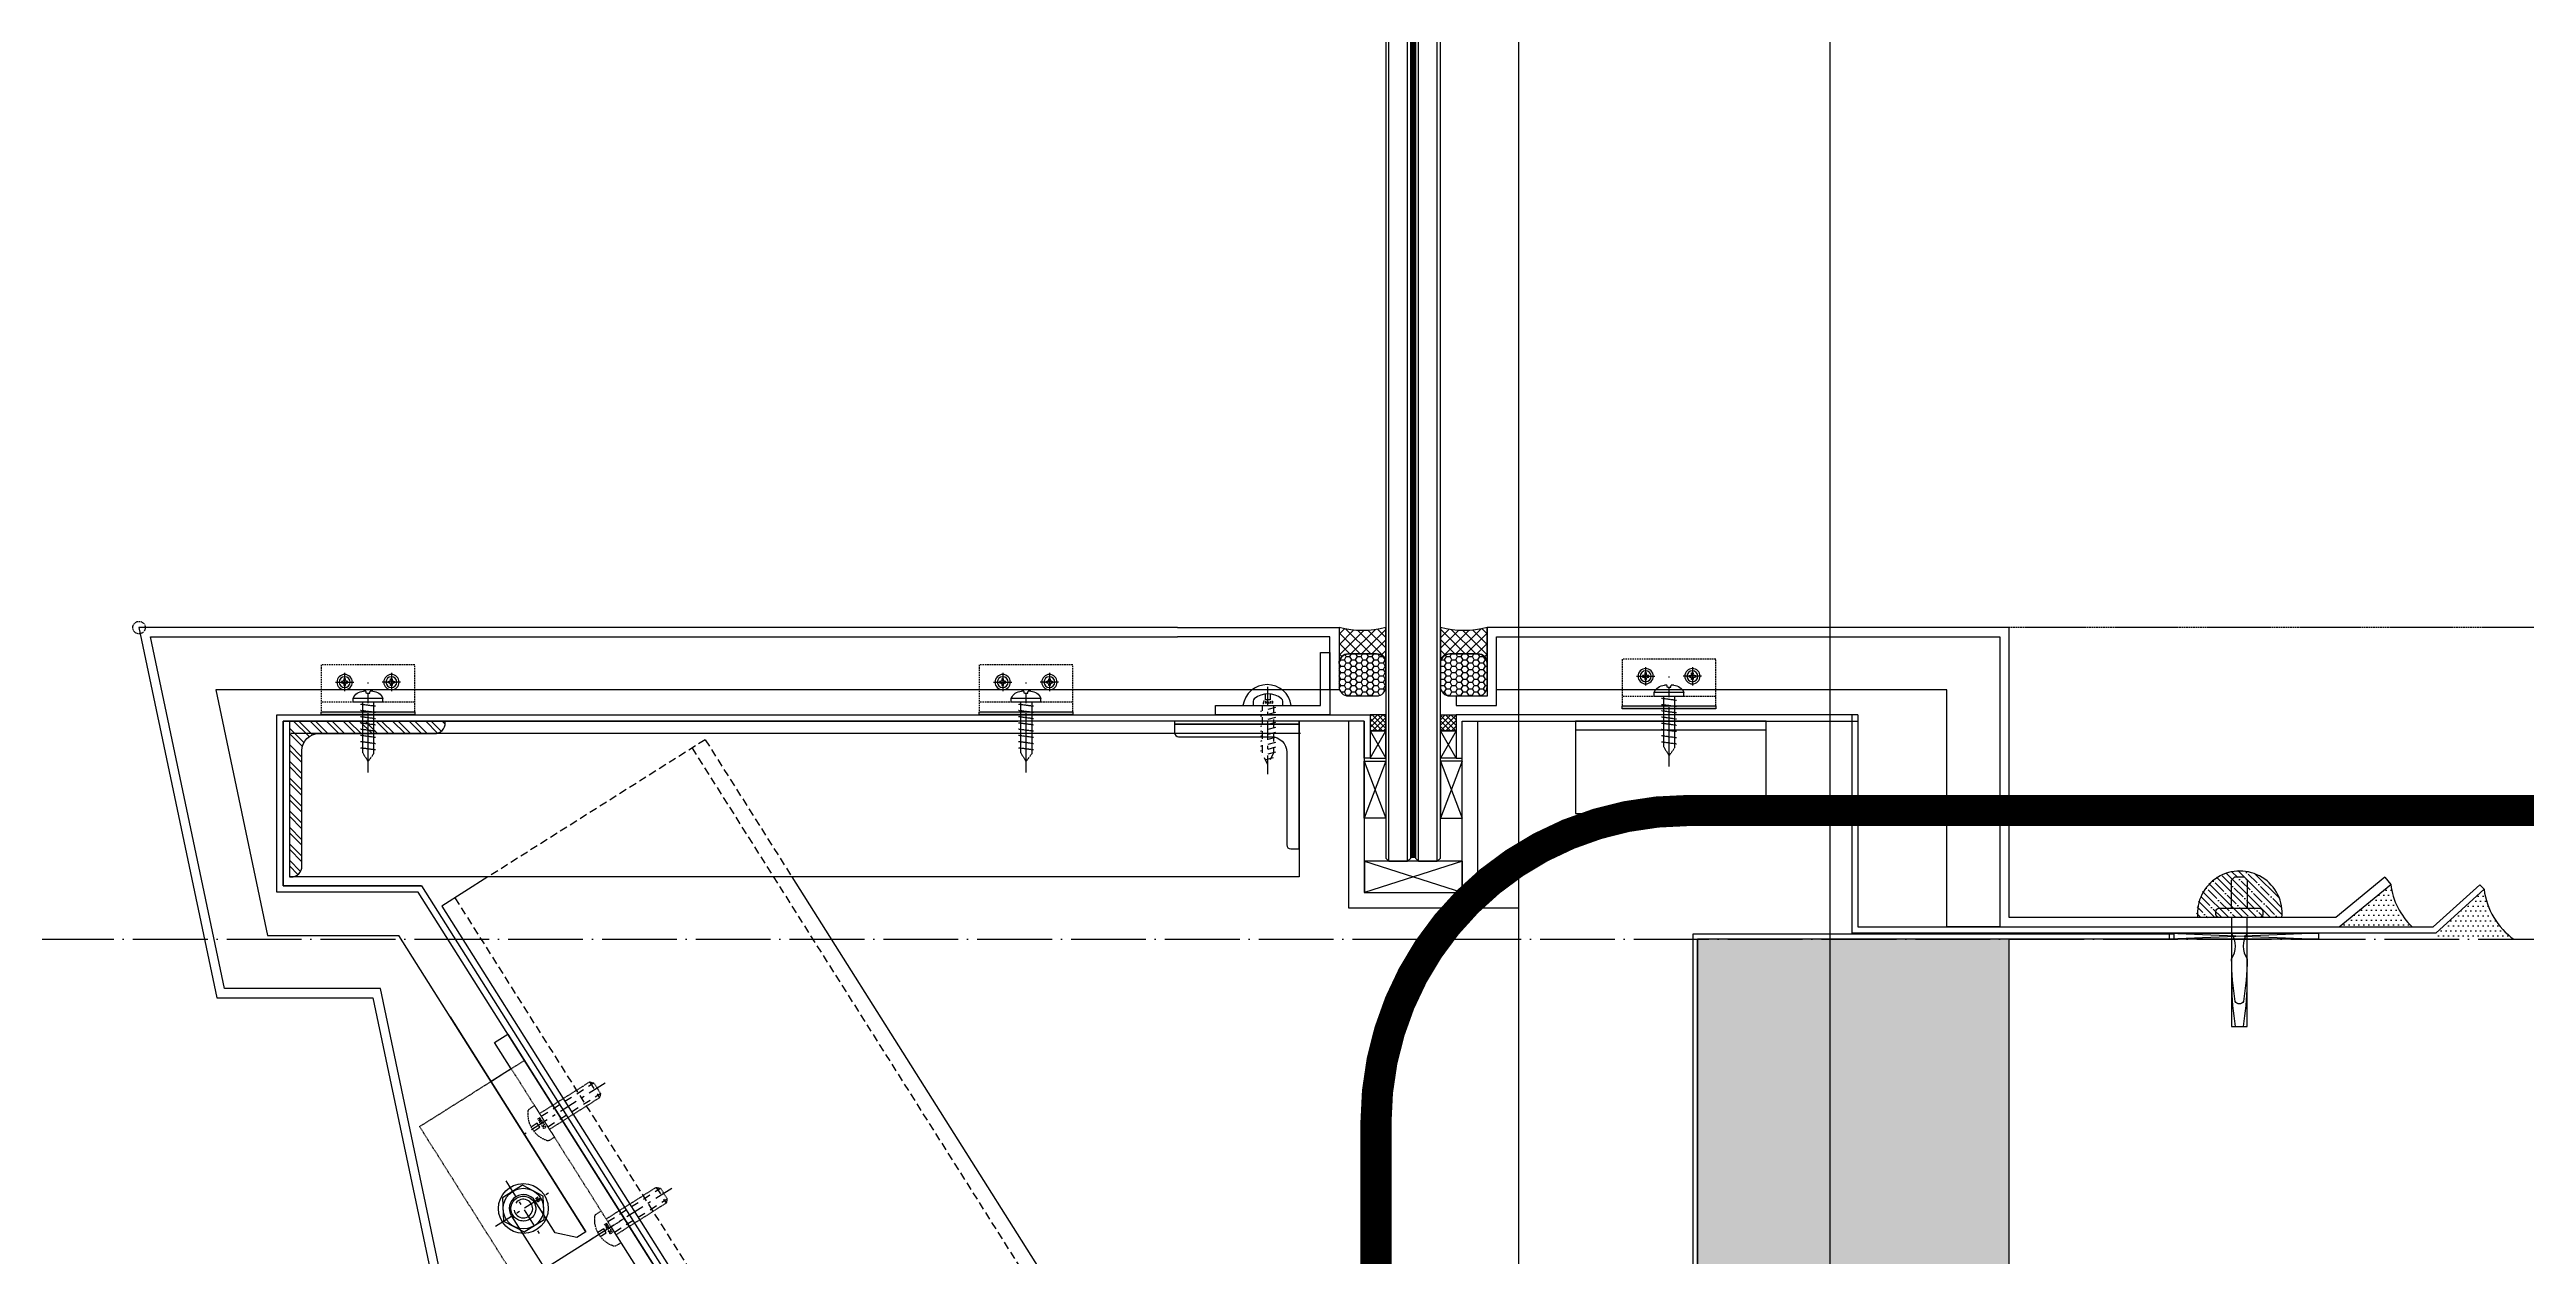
# Model space of a CAD drawing. Header units: millimetres. Extents: x 0 to 119933, y -45162 to 41221.
# Drawn here: x 40008 to 40803, y 13743 to 14130 of the extents above; entities that cross this region are included whole.
import ezdxf
from ezdxf.enums import TextEntityAlignment as Align

# ---------------------------------------------------------------- set-up
doc = ezdxf.new("R2010")
doc.units = ezdxf.units.MM
for name, pattern in [('( Dashed )', [0.75, 0.5, -0.25]), ('ACAD_ISO04W100', [30, 24, -3, 0, -3]), ('CENTER', [2, 1.25, -0.25, 0.25, -0.25]), ('CENTER-PISA', [11, 6, -2, 1, -2]), ('CENTER2', [28.575000000000003, 19.05, -3.175, 3.175, -3.175]), ('FT_HIDDEN', [3, 1.5, -1.5]), ('HIDDEN', [0.375, 0.25, -0.125]), ('HIDDEN-PISA', [4.5, 2.5, -2]), ('HIDDEN2', [0.1875, 0.125, -0.0625])]:
    doc.linetypes.add(name, pattern=pattern)
doc.layers.get('DEFPOINTS').update_dxf_attribs({"color": 166})
for name, color, linetype in [('AXIS', 1, 'ACAD_ISO04W100'), ('BOLT', 32, 'Continuous'), ('CASTFIX', 1, 'Continuous'), ('CW', 4, 'Continuous'), ('F-Alum', 4, 'Continuous'), ('F-hatch', 8, 'Continuous'), ('F-Misc', 8, 'Continuous'), ('F-OTHERS', 8, 'Continuous'), ('F-SSTEEL', 3, 'Continuous'), ('F-stainless steel', 2, 'Continuous'), ('F_ALUM', 4, 'Continuous'), ('F_CNTR', 1, 'ACAD_ISO04W100'), ('F_FIXS', 1, 'Continuous'), ('F_GSKT', 136, 'Continuous'), ('F_SEAL', 8, 'Continuous'), ('F_STEL', 3, 'Continuous'), ('GASK', 8, 'Continuous'), ('gasket', 1, 'Continuous'), ('Hatch', 8, 'Continuous'), ('HIDDEN', 1, 'HIDDEN'), ('INSUL', 8, 'Continuous'), ('STEEL', 3, 'Continuous'), ('TC', 4, 'Continuous')]:
    doc.layers.add(name, color=color, linetype=linetype)
doc.styles.add('ROMANS', font='simplex.shx', dxfattribs={"width": 0.8, "bigfont": 'hztxt.shx'})

# ---------------------------------------------------------------- blocks, each defined once
blk = doc.blocks.new('L50x4')
at = {"layer": 'TC'}
h = blk.add_hatch(dxfattribs=at)
h.set_pattern_fill('ANSI32', color=256, scale=10, style=0)
h.set_pattern_definition([(45, (-639.0480602001661, -508.8259878563122), (-2.651650429449553, 2.651650429449553), []), (45, (-637.2802932501661, -508.8259878563122), (-2.651650429449553, 2.651650429449553), [])])
h.paths.add_polyline_path([(4.000000000000455, 46.49999999999977, 0.4142135623730952), (0.5000000000002274, 50), (-1.13686837721616e-13, 50), (-1.13686837721616e-13, 0), (50, 0), (50, 0.5000000000002274, 0.4142135623730956), (46.50000000000023, 4), (9.000000000000455, 4, -0.4142135623730957), (4.000000000000455, 9)])
at = {"layer": 'STEEL'}
blk.add_lwpolyline([(0, 0), (0, 50), (0.5, 50, -0.414213562373095), (4.000000000000455, 46.5), (4.000000000000455, 9.5, 0.414213562373095), (9.500000000000455, 4), (46.50000000000045, 4, -0.414213562373095), (50, 0.5), (50, 0)], format="xyb", close=True, dxfattribs=at)
blk = doc.blocks.new('*U368')
at = {"color": 230}
for points in [[(546.2895752810505, 1), (1, 1), (0, 0), (0, -6), (1, -7), (546.2895752810505, -7)], [(546.2895752810505, -8.520000000004075), (1, -8.520000000004075), (0, -9.520000000004075), (0, -15.52000000000407), (1, -16.52000000000407), (546.2895752810505, -16.52000000000407)]]:
    blk.add_lwpolyline(points, dxfattribs=at)
at = {"color": 9}
for points in [[(0, 0), (546.2895752810505, 2.91038304567337e-11)], [(2.91038304567337e-11, -6), (546.2895752810796, -5.999999999970896)], [(0, -9.520000000004075), (546.2895752810505, -9.51999999997497)], [(2.91038304567337e-11, -15.52000000000407), (546.2895752810796, -15.51999999997497)]]:
    blk.add_lwpolyline(points, dxfattribs=at)
at = {"color": 4, "const_width": 1.52}
blk.add_lwpolyline([(1, -7.759999999994761), (546.2895752810505, -7.759999999994761)], dxfattribs=at)
blk = doc.blocks.new('*U355')
at = {"layer": 'GASK'}
blk.add_lwpolyline([(0, -10), (0, 0), (-31.51999999996038, 0), (-31.51999999996038, -10)], close=True, dxfattribs=at)
for points in [[(0, -10), (-31.51999999996038, 0)], [(-31.51999999996038, -10), (0, 0)]]:
    blk.add_lwpolyline(points, dxfattribs=at)
blk = doc.blocks.new('*U356')
at = {"layer": 'GASK'}
blk.add_lwpolyline([(0, -18.22668747510761), (0, 0), (-6.999999999999969, 0), (-6.999999999999969, -18.22668747510761)], close=True, dxfattribs=at)
for points in [[(0, -18.22668747510761), (-6.999999999999969, 0)], [(-6.999999999999969, -18.22668747510761), (0, 0)]]:
    blk.add_lwpolyline(points, dxfattribs=at)
blk = doc.blocks.new('A$C758301BB')
at = {"layer": 'F_SEAL'}
h = blk.add_hatch(dxfattribs=at)
h.set_pattern_fill('ANSI37', color=8, scale=10)
h.set_pattern_definition([(45, (-238479.7439632333, 68641.96792789911), (-0.8838834764831844, 0.8838834764831844), []), (135, (-238479.7439632333, 68641.96792789911), (-0.8838834764831844, -0.8838834764831843), [])])
h.paths.add_polyline_path([(-199.9626534834388, 71.99999966967152), (-204.9626534834388, 71.99999966967152), (-204.9626534834388, 66.88651364593534), (-199.9626534834388, 66.88651364593534)])
h = blk.add_hatch(dxfattribs=at)
h.set_pattern_fill('ANSI37', color=8, scale=10)
h.set_pattern_definition([(45, (-238482.7439632333, 68641.96792789911), (-0.8838834764831844, 0.8838834764831844), []), (135, (-238482.7439632333, 68641.96792789911), (-0.8838834764831844, -0.8838834764831843), [])])
h.paths.add_polyline_path([(-182.4426534834784, 71.99999966967152), (-177.4426534834784, 71.99999966967152), (-177.4426534834784, 66.88651364593534), (-182.4426534834784, 66.88651364593534)])
at = {"layer": 'F-stainless steel'}
for p, q in [((-175.4426534834784, 69.99999966967152, 1.258181003827019e-09), (-157.4426534834784, 69.99999966967152)), ((-171.4426534834784, 10.0502867349569), (-157.4426534834784, 10.0502867349569))]:
    blk.add_line(p, q, dxfattribs=at)
for points, elevation in [([(-211.9626534834388, 69.99999966967152), (-211.9626534834388, 10.0502867349569), (-170.4426534834784, 10.0502867349569), (-170.4426534834784, 69.99999966967152)], -2.619344741106033e-10), ([(-206.9626534834388, 69.99999966967152), (-211.9626534834388, 69.99999966967152)], 1.396983861923218e-09), ([(-206.9626534834388, 69.99999966967152), (-206.9626534834388, 15.0502867349569), (-175.4426534834784, 15.0502867349569), (-175.4426534834784, 69.99999966967152)], -2.619344741106033e-10)]:
    blk.add_lwpolyline(points, dxfattribs=dict(at, elevation=elevation))
at = {"layer": 'F-stainless steel', "elevation": 2.037268131971359e-10}
for points in [[(-77.9146381157625, 69.99999966967152), (-139.0561048978707, 69.99999966967152), (-139.0561048978707, 40.33877960004611), (-77.9146381157625, 40.33877960004611)], [(-77.9146381157625, 69.99999966967152), (-139.0561048978707, 69.99999966967152), (-139.0561048978707, 67.1695920242637), (-77.9146381157625, 67.1695920242637)]]:
    blk.add_lwpolyline(points, close=True, dxfattribs=at)
at = {"layer": 'F_ALUM'}
for points, elevation in [([(-266.8473851786111, 71.99999966967152), (-204.9626534834388, 71.99999966967152), (-204.9626534834388, 58.12780143907003), (-206.9626534834388, 58.12780143907003), (-206.9626534834388, 69.99999966967152), (-266.8473851786111, 69.99999966967152)], 2.91038304567337e-10), ([(-48.49394318345003, 71.99999966967152), (-177.4426534834784, 71.99999966967152), (-177.4426534834784, 58.12780143907003), (-175.4426534834784, 58.12780143907003), (-175.4426534834784, 69.99999966967152), (-48.49394318345003, 69.99999966967152)], 2.037268131971359e-10)]:
    blk.add_lwpolyline(points, dxfattribs=dict(at, elevation=elevation))
at = {"layer": 'F_GSKT'}
for p, q in [((-204.9626534834388, 66.88651364593534), (-199.9626534834388, 58.12780143907003)), ((-204.9626534834388, 58.12780143907003), (-199.9626534834388, 66.88651364593534)), ((-177.4426534834784, 66.88651364593534), (-182.4426534834784, 58.12780143907003)), ((-177.4426534834784, 58.12780143907003), (-182.4426534834784, 66.88651364593534))]:
    blk.add_line(p, q, dxfattribs=at)
for points, elevation in [([(-204.9626534834388, 58.12780143907003), (-199.9626534834388, 58.12780143907003), (-199.9626534834388, 66.88651364593534), (-204.9626534834388, 66.88651364593534)], 2.91038304567337e-10), ([(-177.4426534834784, 58.12780143907003), (-182.4426534834784, 58.12780143907003), (-182.4426534834784, 66.88651364593534), (-177.4426534834784, 66.88651364593534)], 2.037268131971359e-10)]:
    blk.add_lwpolyline(points, close=True, dxfattribs=dict(at, elevation=elevation))
at = {"layer": 'F_SEAL', "color": 8, "elevation": -0.2748961120160169}
for points in [[(-199.9626534834388, 71.99999966967152), (-204.9626534834388, 71.99999966967152), (-204.9626534834388, 66.88651364593534), (-199.9626534834388, 66.88651364593534)], [(-182.4426534834784, 71.99999966967152), (-177.4426534834784, 71.99999966967152), (-177.4426534834784, 66.88651364593534), (-182.4426534834784, 66.88651364593534)]]:
    blk.add_lwpolyline(points, close=True, dxfattribs=at)
at = {"layer": 'F-Misc', "xscale": -1, "rotation": 180}
blk.add_blockref('*U356', (-199.9626534834388, 38.90111396396242), dxfattribs=at)
at = {"layer": 'F-Misc', "rotation": 180}
for name, p in [('*U356', (-182.4426534834784, 38.90111396396242)), ('*U355', (-206.8453591999714, 15.0502867349569))]:
    blk.add_blockref(name, p, dxfattribs=at)
blk = doc.blocks.new('ding1')
at = {"layer": 'CASTFIX', "color": 8, "linetype": 'HIDDEN2'}
for p, q in [((1212.880535677697, -4181.857616678883), (1214.680535677697, -4178.922834070187)), ((1214.680535677697, -4178.922834070187), (1216.480535677697, -4181.33858421964)), ((1217.080535677697, -4182.623013990795), (1212.280535677697, -4183.266124916723)), ((1217.080535677697, -4184.623013990795), (1212.280535677697, -4185.266124916723)), ((1217.080535677697, -4186.623013990795), (1212.280535677697, -4187.266124916723)), ((1212.880535677697, -4197.922834070187), (1212.880535677697, -4181.857616678883)), ((1216.480535677697, -4197.922834070187), (1216.480535677697, -4181.33858421964)), ((1217.080535677697, -4188.623013990795), (1212.280535677697, -4189.266124916723)), ((1217.080535677697, -4190.623013990795), (1212.280535677697, -4191.266124916723)), ((1217.080535677697, -4192.623013990795), (1212.280535677697, -4193.266124916723)), ((1217.080535677697, -4194.623013990795), (1212.280535677697, -4195.266124916723)), ((1217.080535677697, -4196.623013990795), (1212.280535677697, -4197.266124916723))]:
    blk.add_line(p, q, dxfattribs=at)
at = {"layer": 'CASTFIX', "color": 9, "linetype": 'CENTER2'}
blk.add_line((1214.680535677697, -4175.415606518631), (1214.680535677697, -4204.300201433828), dxfattribs=at)
at = {"layer": 'CASTFIX'}
for p, q in [((1209.930535677697, -4197.922834070187), (1209.930535677697, -4199.172834070187)), ((1219.430535677697, -4197.922834070187), (1209.930535677697, -4197.922834070187)), ((1219.430535677697, -4199.172834070187), (1209.930535677697, -4199.172834070187)), ((1213.980558336815, -4201.472834070186), (1213.180535677697, -4201.472834070186)), ((1214.18056401238, -4200.722834070186), (1213.980558336815, -4201.472834070186)), ((1215.180564012408, -4200.722834070186), (1214.18056401238, -4200.722834070186)), ((1215.180564012408, -4200.722834070186), (1215.380558336844, -4201.472834070186)), ((1216.180535677697, -4201.472834070186), (1215.380558336844, -4201.472834070186)), ((1219.430535677697, -4197.922834070187), (1219.430535677697, -4199.172834070187))]:
    blk.add_line(p, q, dxfattribs=at)
for centre, radius, start, end in [((1213.340443233555, -4197.800682089081), 3.675631999908295, 201.9199292038799, 267.5065728459988), ((1216.020628121838, -4197.800682089082), 3.675631999908523, 272.4934271540012, 338.080070796125)]:
    blk.add_arc(centre, radius, start, end, dxfattribs=at)
blk = doc.blocks.new('A$C20BB5686')
at = {"layer": 'F-hatch'}
blk.add_hatch(color=256, dxfattribs=at).paths.add_polyline_path([(0.9999999999417923, -15.0000000000291), (0.9999999999708962, 14.9999999999709), (-2.91038304567337e-11, 14.99999999996999), (-2.91038304567337e-11, -14.9999999999709)])
at = {"linetype": '( Dashed )'}
blk.add_line((4.039461135951569, 14.99999999997181), (4.039461135922465, -15.00000000002819), dxfattribs=at)
blk.add_lwpolyline([(0.9999999999417923, -15.0000000000291), (0.9999999999708962, 14.9999999999709), (15.9999999999709, 14.99999999989541), (15.99999999994179, -15.00000000004638), (0.9999999999417923, -15.0000000000291)], dxfattribs=at)
at = {"layer": 'F-hatch'}
blk.add_lwpolyline([(0.9999999999417923, -15.0000000000291), (0.9999999999708962, 14.9999999999709), (-2.91038304567337e-11, 14.99999999996999), (-2.91038304567337e-11, -14.9999999999709)], close=True, dxfattribs=at)
at = {"layer": 'F-Misc', "ltscale": 0.1}
for p, q in [((10.74999999994179, 8.550000000000182), (10.24999999994179, 8.550000000000182)), ((10.24999999994179, 8.550000000000182), (10.24999999994179, 8.249999999895408)), ((10.49999999994179, 10.44999999990705), (10.4999999999709, 4.549999999941974)), ((10.7499999999709, 8.249999999896318), (10.74999999994179, 8.550000000000182)), ((13.44999999995343, 7.499999999895408), (7.549999999988358, 7.499999999954525)), ((9.749999999970896, 7.749999999894499), (9.450000000011642, 7.749999999895408)), ((9.450000000011642, 7.749999999895408), (9.449999999982538, 7.249999999953616)), ((9.449999999982538, 7.249999999953616), (9.749999999941792, 7.249999999896318)), ((10.24999999994179, 6.7499999998372), (10.24999999994179, 6.44999999990705)), ((10.24999999994179, 6.44999999990705), (10.7499999999709, 6.449999999907959)), ((10.7499999999709, 6.449999999907959), (10.74999999994179, 6.7499999998372)), ((11.54999999995925, 7.74999999983811), (11.24999999994179, 7.749999999895408)), ((11.24999999994179, 7.249999999953616), (11.55000000001746, 7.249999999895408)), ((11.55000000001746, 7.249999999895408), (11.54999999995925, 7.74999999983811)), ((13.44999999995343, -7.500000000046384), (7.549999999930151, -7.499999999988177)), ((9.449999999953434, -7.249999999987267), (9.749999999941792, -7.250000000104592)), ((9.449999999953434, -7.750000000046384), (9.449999999953434, -7.249999999987267)), ((9.749999999941792, -7.750000000046384), (9.449999999953434, -7.750000000046384)), ((10.24999999991269, -6.450000000058026), (10.74999999994179, -6.450000000058026)), ((10.24999999994179, -6.749999999988177), (10.24999999991269, -6.450000000058026)), ((10.49999999994179, -10.45000000005803), (10.49999999994179, -4.55000000009295)), ((10.74999999994179, -6.450000000058026), (10.74999999994179, -6.750000000045475)), ((11.24999999994179, -7.249999999988177), (11.54999999998836, -7.250000000046384)), ((11.54999999998836, -7.750000000103682), (11.24999999994179, -7.750000000104592)), ((11.54999999998836, -7.250000000046384), (11.54999999998836, -7.750000000103682)), ((10.24999999994179, -8.550000000034743), (10.24999999994179, -8.250000000046384)), ((10.74999999994179, -8.550000000033833), (10.24999999994179, -8.550000000034743)), ((10.74999999994179, -8.249999999988177), (10.74999999994179, -8.550000000033833))]:
    blk.add_line(p, q, dxfattribs=at)
for centre, radius in [((10.4999999999709, 7.499999999953616), 2.45), ((10.4999999999709, 7.499999999953616), 1.75), ((10.49999999994179, -7.499999999988177), 2.45), ((10.49999999994179, -7.499999999988177), 1.75)]:
    blk.add_circle(centre, radius, dxfattribs=at)
for centre, start, end in [((9.749999999941792, 8.249999999895408), 270, 0), ((11.24999999994179, 8.249999999953616), 180, 270), ((9.749999999941792, 6.749999999895408), 0, 90), ((11.24999999994179, 6.749999999895408), 90, 180), ((9.749999999941792, -6.750000000046384), 270, 0), ((9.749999999941792, -8.250000000046384), 0, 90), ((11.24999999994179, -6.750000000046384), 180, 270), ((11.2499999999709, -8.249999999987267), 90, 180)]:
    blk.add_arc(centre, 0.4999999999999999, start, end, dxfattribs=at)
at = {"layer": 'F-Misc', "ltscale": 0.1, "extrusion": (0, 0, -1), "xscale": -0.9999999999999999, "zscale": -0.9999999999999999, "rotation": 270}
blk.add_blockref('ding1', (4193.88337293014, -1214.680535673776), dxfattribs=at)
blk = doc.blocks.new('M6x20_Pan')
at = {"color": 8, "linetype": 'HIDDEN-PISA'}
for p, q in [((1.13686837721616e-13, 1.999999999999886), (20.00000000000011, 2.000000000000114)), ((19.00000000000023, -3.000000000000114), (19.0000000000004, 2.999999999999659)), ((1.13686837721616e-13, -2.000000000000114), (20.00000000000011, -2.000000000000341))]:
    blk.add_line(p, q, dxfattribs=at)
at = {"color": 0, "linetype": 'ByBlock'}
blk.add_lwpolyline([(5.684341886080801e-14, 5.999999999999886), (-1.838248336817855, 5.999999999999659, 0.2271033335269274), (-2.617369142194775, 5.626873807574043, 0.3523503326370215), (-2.617369142194832, -5.626873807574043, 0.227103333526957), (-1.838248336817799, -5.999999999999886), (-5.684341886080801e-14, -5.999999999999886)], format="xyb", close=True, dxfattribs=at)
at = {"color": 8, "linetype": 'HIDDEN-PISA'}
blk.add_lwpolyline([(-4.568611867420884, 0.7499999999998863), (-2.300000000000068, 0.7499999999998863), (-2.300000000000125, -0.7500000000001137), (-4.568611867420941, -0.7500000000001137)], dxfattribs=at)
at = {"color": 8, "linetype": 'ByBlock'}
blk.add_lwpolyline([(1.13686837721616e-13, -3.000000000000114), (19.0000000000004, -3.000000000000341), (20.00000000000057, -1.999999999999432), (19.99999999999966, 2.000000000000114), (19.0000000000004, 3.000000000000114), (1.13686837721616e-13, 2.999999999999886)], dxfattribs=at)
at = {"layer": 'AXIS', "color": 8, "linetype": 'CENTER-PISA'}
blk.add_line((23.00000000000011, -1.13686837721616e-13), (-7.600000000000023, -1.13686837721616e-13), dxfattribs=at)
at = {"layer": 'DEFPOINTS', "color": 8, "style": 'ROMANS', "width": 0.8}
blk.add_text('M6x20', height=1, rotation=90, dxfattribs=at).set_placement((-1, 1.13686837721616e-13), align=Align.MIDDLE)
blk = doc.blocks.new('A$C061C2369')
at = {"layer": 'F_ALUM', "color": 8, "linetype": 'HIDDEN'}
blk.add_line((-40, -5), (20, -4.999999999883585), dxfattribs=at)
at = {"layer": 'F_ALUM'}
for points in [[(-40, -5), (-50, -5), (-50, 2.91038304567337e-11), (50, 2.91038304567337e-11), (50, -5), (20, -4.999999999970896)], [(-40, -5), (-40.00000000005821, -12.6747989950527)], [(20, -4.999999999883585), (20.0000000000291, -30.16990698871086)]]:
    blk.add_lwpolyline(points, dxfattribs=at)
at = {"layer": 'F_ALUM', "color": 8, "linetype": 'HIDDEN'}
blk.add_lwpolyline([(-40, 2.91038304567337e-11), (20, 8.731149137020111e-11), (20, -39.76167271510349), (-40, -39.7616727151908)], close=True, dxfattribs=at)
at = {"layer": 'F_FIXS', "color": 8, "linetype": 'HIDDEN', "xscale": -0.9999999999999998, "rotation": 270}
for p in [(-20, -4.999999999970896), (20, -5)]:
    blk.add_blockref('M6x20_Pan', p, dxfattribs=at)
blk = doc.blocks.new('M8_Nut_Plan')
at = {"color": 0, "linetype": 'ByBlock', "flags": 128}
blk.add_lwpolyline([(6.5, 3.752776749732675), (0, 7.505553499465123), (-6.5, 3.752776749732675), (-6.5, -3.752776749732448), (0, -7.505553499465123), (6.5, -3.752776749732448)], close=True, dxfattribs=at)
at = {"color": 0, "linetype": 'ByBlock'}
for radius in [6.5, 4]:
    blk.add_circle((0, 0), radius, dxfattribs=at)
at = {"color": 8, "linetype": 'ByBlock'}
blk.add_arc((0, 0), 3, 247.4999999999943, 202.4999999999985, dxfattribs=at)
at = {"layer": 'AXIS', "color": 8, "linetype": 'CENTER-PISA'}
for p, q in [((0, -10.50555349946512), (0, 10.50555349946512)), ((-10.50555349946512, 0), (10.50555349946512, 0))]:
    blk.add_line(p, q, dxfattribs=at)
at = {"layer": 'DEFPOINTS', "color": 8, "linetype": 'ByBlock', "style": 'ROMANS', "width": 0.8}
blk.add_text('M8', height=1, dxfattribs=at).set_placement((0, 5.5), align=Align.MIDDLE)
blk = doc.blocks.new('A$C56B8360A')
at = {"layer": 'BOLT', "linetype": 'FT_HIDDEN'}
blk.add_circle((0, 0), 4, dxfattribs=at)
at = {"layer": 'F_ALUM'}
blk.add_lwpolyline([(12.99510799345444, 64.55331717449008), (12.99510799345444, -17), (9.5, -17), (4.5, -12), (4.5, 0, 0.9999999999999999), (-4.5, 0), (-4.5, -35.7599722291925), (12.99510799345444, -35.7599722291925), (12.99510799345444, -92.70105852064444)], format="xyb", dxfattribs=at)
at = {"layer": 'F_FIXS'}
blk.add_circle((0, 0), 7.999999999999998, dxfattribs=at)
at = {"layer": 'F_FIXS', "rotation": 270}
blk.add_blockref('M8_Nut_Plan', (0, 0), dxfattribs=at)
blk = doc.blocks.new('A$C2F950DD3')
at = {"layer": 'BOLT', "linetype": 'FT_HIDDEN'}
blk.add_circle((-25.75997222913429, 47.0048920064728), 4.000000000000002, dxfattribs=at)
at = {"layer": 'F_ALUM'}
blk.add_lwpolyline([(-95.31328940362437, 59.99999999992724), (-13.75997222913429, 59.99999999992724), (-13.75997222913429, 56.5048920064728), (-18.75997222913429, 51.5048920064728), (-30.75997222913429, 51.5048920064728, 0.9999999999999999), (-30.75997222913429, 42.5048920064728), (5.000000000058208, 42.5048920064728), (5.000000000058208, 59.99999999992724), (61.94108629151015, 59.99999999992724)], format="xyb", dxfattribs=at)
at = {"layer": 'F_FIXS'}
blk.add_circle((-25.75997222913429, 47.0048920064728), 8.000000000000002, dxfattribs=at)
blk.add_blockref('M8_Nut_Plan', (-25.75997222913429, 47.0048920064728), dxfattribs=at)
blk = doc.blocks.new('A$C4F2A369E')
at = {"rotation": 32.27564434195386}
blk.add_blockref('A$C56B8360A', (123.3165051015676, -186.3925017555011), dxfattribs=at)
at = {"layer": 'HIDDEN', "rotation": 302.2756443419539}
for name, p in [('A$C061C2369', (145.0201265957439, -172.6849513236084)), ('A$C2F950DD3', (472.8640281736734, -827.8680436109426)), ('A$C061C2369', (520.5541195964324, -767.2804396121064))]:
    blk.add_blockref(name, p, dxfattribs=at)
blk = doc.blocks.new('EA040x040x04')
at = {"color": 0}
blk.add_lwpolyline([(0, 40), (0, 0), (40, 0), (40, 2.666666666666668, 0.414213562373095), (38.66666666666666, 4), (9, 4, -0.414213562373095), (4, 8.999999999999986), (4, 38.66666666666666, 0.414213562373095), (2.666666666666668, 40)], format="xyb", close=True, dxfattribs=at)
blk = doc.blocks.new('#10x19_Pan')
at = {"color": 8, "linetype": 'HIDDEN-PISA'}
for p, q in [((0.6138438763297813, 2.400000000000318), (1.899999999999181, -2.399999999999693)), ((2.213843876329804, 2.400000000000318), (3.499999999999204, -2.399999999999693)), ((3.813843876329827, 2.400000000000318), (5.099999999999227, -2.399999999999693)), ((5.41384387632985, 2.400000000000318), (6.69999999999925, -2.399999999999693)), ((7.013843876329872, 2.400000000000318), (8.299999999999272, -2.399999999999693)), ((8.613843876329895, 2.400000000000318), (9.899999999999295, -2.399999999999693)), ((10.21384387632992, 2.400000000000318), (11.49999999999932, -2.399999999999693)), ((11.81384387632994, 2.400000000000318), (13.09999999999934, -2.399999999999693)), ((13.41384387632996, 2.400000000000318), (14.69999999999936, -2.399999999999693)), ((15.01384387632999, 2.400000000000318), (16.19201573850921, -1.996997249700655)), ((16.79835977367821, 1.711377296292767), (17.61269961616347, -1.327780370489904))]:
    blk.add_line(p, q, dxfattribs=at)
at = {"color": 0, "linetype": 'ByBlock'}
blk.add_lwpolyline([(0, 4.749999999999886), (-1.390168594290003, 4.749999999999886, 0.2285372899447186), (-2.172696025254254, 4.372616109497017, 0.3492883748538538), (-2.172696025254254, -4.372616109497244, 0.2285372899447485), (-1.390168594289833, -4.750000000000114), (0, -4.749999999999886)], format="xyb", close=True, dxfattribs=at)
at = {"color": 8, "linetype": 'HIDDEN-PISA'}
for points in [[(-3.659838021111909, 0.7499999999998863), (-1.849999999999966, 0.7499999999998863), (-1.850000000000023, -0.7500000000001137), (-3.659838021111909, -0.7500000000001137)], [(-6.252776074688882e-13, 1.790000000000305), (15.19999999999936, 1.790000000000305), (18.99999999999937, 2.842170943040401e-13), (15.19999999999925, -1.789999999999736), (-6.252776074688882e-13, -1.789999999999736)]]:
    blk.add_lwpolyline(points, dxfattribs=at)
at = {"layer": 'AXIS', "color": 8, "linetype": 'CENTER-PISA'}
blk.add_line((21.989094196, 2.842170943040401e-13), (-6.700000000000216, 3.410605131648481e-13), dxfattribs=at)
at = {"layer": 'DEFPOINTS', "color": 8, "linetype": 'ByBlock', "style": 'ROMANS', "width": 0.8}
blk.add_text('#10x19', height=0.75, rotation=90, dxfattribs=at).set_placement((-1, 2.273736754432321e-13), align=Align.MIDDLE)
blk = doc.blocks.new('A$C129B4D01')
at = {"layer": 'F_SEAL'}
h = blk.add_hatch(dxfattribs=at)
h.set_pattern_fill('ANSI37', color=8, scale=0.75, angle=360)
h.set_pattern_definition([(44.99999999999999, (-5.999907941848505, 0.5544185954786371), (-1.683798022700466, 1.683798022700467), []), (135, (-5.999907941848505, 0.5544185954786371), (-1.683798022700467, -1.683798022700465), [])])
edge = h.paths.add_edge_path()
edge.add_arc((-7.499907643214101, 29.27008198363183), 30.21566338813934, 255.6282275465901, 284.3717668124323, ccw=False)
edge.add_line((-14.99981816817308, 7.383932825177908e-07), (-14.99981816817308, -11.44558140452136))
edge.add_arc((-11.99981816817308, -11.44558140452136), 3, 90, 180, ccw=False)
edge.add_line((-11.99981816817308, -8.445581404521363), (-3, -8.445581404521363))
edge.add_arc((-3, -11.44558140452136), 3, 0, 90, ccw=False)
edge.add_line((0, -11.44558140452136), (0, 0))
h = blk.add_hatch(dxfattribs=at)
h.set_pattern_fill('HONEY', color=256, scale=0.375, angle=360)
h.set_pattern_definition([(360, (-5.999907941848505, 0.5544185954786371), (1.7859375, 1.031111491875), [1.190625, -2.38125]), (119.9999999999999, (-5.999907941848505, 0.5544185954786371), (-1.785937496097822, 1.031111498633772), [1.190624999999998, -2.381249999999997]), (59.99999999999997, (-5.999907941848505, 0.5544185954786371), (3.902178918827264e-09, 2.062222990508771), [-2.38125, 1.190625])])
edge = h.paths.add_edge_path()
edge.add_line((-3, -8.445581404521363), (-11.99981816817308, -8.445581404521363))
edge.add_arc((-11.99981816817308, -11.44558140452136), 3, 90, 180)
edge.add_line((-14.99981816817308, -11.44558140452136), (-14.99981816817308, -18.94558140452136))
edge.add_arc((-11.99981816817308, -18.94558140452136), 3, 180, 270)
edge.add_line((-11.99981816817308, -21.94558140452136), (-3, -21.94558140452136))
edge.add_arc((-3, -18.94558140452136), 3, 270, 360)
edge.add_line((0, -18.94558140452136), (0, -11.44558140452136))
edge.add_arc((-3, -11.44558140452136), 3, 0, 90)
at = {"layer": 'F_SEAL', "color": 8}
blk.add_lwpolyline([(0, 0, -0.126079098173214), (-14.99981816817308, 7.383932825177908e-07), (-14.99981816817308, -11.44558140452136, -0.4142135623730952), (-11.99981816817308, -8.445581404521363), (-3, -8.445581404521363, -0.414213562373095), (0, -11.44558140452136)], format="xyb", close=True, dxfattribs=at)
at = {"layer": 'F_SEAL'}
blk.add_lwpolyline([(-3, -8.445581404521363), (-11.99981816817308, -8.445581404521363, 0.414213562373095), (-14.99981816817308, -11.44558140452136), (-14.99981816817308, -18.94558140452136, 0.414213562373095), (-11.99981816817308, -21.94558140452136), (-3, -21.94558140452136, 0.414213562373095), (0, -18.94558140452136), (0, -11.44558140452136, 0.414213562373095)], format="xyb", close=True, dxfattribs=at)
blk = doc.blocks.new('A$C00996DC7')
at = {"layer": 'CW'}
for points in [[(333.1526148213889, 2.728047547861934e-07), (0, 0), (25.00000013015233, -118.7499999590364), (75.00000000162981, -118.7499998771527), (100.000000132015, -237.4999998362327), (150.0000000034925, -237.4999997543491), (175.0000001338776, -356.2499997134), (225.0000000053551, -356.2499996315019), (250.0000001355074, -474.9999995905964), (300.0000000072177, -474.9999995087128), (325.0000001373701, -593.7499994677346), (375.0000000090804, -593.7499993858364), (400.0000001392327, -712.4999993449455), (450.0000000107102, -712.4999992630765), (475.0000001408625, -831.2499992220983), (525.00000001234, -831.2499991402001), (550.0000001427252, -949.9999990992364), (600.0000000139698, -949.9999990173528), (600.0000000386499, -964.9999990173819)], [(603.0000000337022, -961.9999990173819), (603.0000000090222, -946.9999990124343), (552.4341824294534, -946.9999990952492), (527.4341822990682, -828.2499991362129), (477.4341824275907, -828.249999218111), (452.4341822974384, -709.4999992590892), (402.4341824259609, -709.4999993409583), (377.4341822958086, -590.7499993818492), (327.4341824240983, -590.7499994637474), (302.4341822939459, -471.9999995047256), (252.4341824222356, -471.9999995866092), (227.4341822920833, -353.2499996275146), (177.4341824206058, -353.2499997094128), (152.4341822902206, -234.4999997503619), (102.4341824187431, -234.4999998322455), (77.43418228835799, -115.7499998731655), (27.4341824168805, -115.7499999550491), (3.697340188693488, -2.999999996973202), (333.1526148213889, -2.999999727195245)], [(382.0373465165321, -19.99999968716293), (24.64893459124141, -19.99999997981649), (41.2278820417414, -98.74999993245001), (83.33327919643489, -98.74999986350304)]]:
    blk.add_lwpolyline(points, dxfattribs=at)
at = {"layer": 'F_ALUM'}
blk.add_line((143.3816055608913, -193.8265165065968), (83.33327919643489, -98.74999986350304), dxfattribs=at)
at = {"layer": 'F_ALUM', "elevation": -4.656612873077393e-10}
blk.add_lwpolyline([(333.1526148213597, 2.728047547861934e-07), (385.0373465165612, 3.275781637057662e-07), (385.0373465165321, -19.99999968470365), (382.0373465165321, -19.99999968470365), (382.0373465165612, -2.999999675594154), (333.1526148245321, -2.999999727195245)], dxfattribs=at)
blk.add_lwpolyline([(345.4027340794855, -24.99999987897172), (379.0373465165612, -24.99999987897172), (379.0373465165612, -7.999999675594154), (382.0373465165612, -7.999999675594154), (382.0373465165612, -27.99999987897172), (345.4027340794855, -27.99999987897172)], close=True, dxfattribs=at)
at = {"layer": 'F_GSKT'}
blk.add_lwpolyline([(332.2273629481788, -30.99999987897172), (372.2273629481497, -30.99999987897172), (372.2273629481497, -29.99999987897172), (332.2273629481788, -29.99999987897172)], close=True, dxfattribs=at)
at = {"layer": 'F_SEAL'}
blk.add_arc((361.9631280281465, -26.12828190420987), 7.832496624984563, 8.282351144732793, 171.7176488552672, dxfattribs=at)
at = {"layer": 'F-Misc', "ltscale": 0.1, "xscale": -1, "rotation": 270.0000000469379}
for p in [(73.48358084927895, -27.9999998666899), (284.6140563817171, -27.9999998666899)]:
    blk.add_blockref('A$C20BB5686', p, dxfattribs=at)
at = {"layer": 'F_FIXS', "rotation": 270}
blk.add_blockref('#10x19_Pan', (362.2200402980379, -24.99999987897172), dxfattribs=at)
at = {"layer": 'F_STEL', "rotation": 180}
blk.add_blockref('EA040x040x04', (372.2273629481788, -30.99999987897172), dxfattribs=at)
at = {"layer": 'HIDDEN'}
for name, p in [('A$C129B4D01', (400.0371646847343, -4.108151188120246e-07)), ('A$C4F2A369E', (0, 0))]:
    blk.add_blockref(name, p, dxfattribs=at)
blk = doc.blocks.new('fhd')
at = {"layer": 'F-OTHERS'}
for points in [[(2.5, 0), (2.5, 35), (-2.5, 35), (-2.5, 0)], [(2.5, -3), (2.5, -12), (1.500000000007276, -12.99999999999818), (-1.5, -13), (-2.5, -12.00000000000546), (-2.5, -3)]]:
    blk.add_lwpolyline(points, dxfattribs=at)
for points in [[(-1.326590669457801, 34.99999999999818, 0.03620607065696333), (-2.5, 21.35936323214446)], [(2.5, 21.35936323214992, 0.03620607065681886), (1.326590669465077, 34.99999999994907)], [(-2.5, 5.03612938063452, 0.2978430667402048), (-2.5, 13.3186180858338, -0.03620607065696344), (-1.326590669450525, 26.95925485368207, -0.5850393150351488), (1.326590669465077, 26.95925485363841, -0.03620607065681883), (2.500000000029104, 13.3186180861976, 0.29784306673903), (2.50000000003638, 5.036129380647253)]]:
    blk.add_lwpolyline(points, format="xyb", dxfattribs=at)
blk.add_lwpolyline([(6.5, 0, -0.414213562373095), (7.5, -1), (7.5, -2, -0.414213562373095), (6.5, -3), (-6.5, -3, -0.414213562373095), (-7.5, -2), (-7.5, -1, -0.414213562373095), (-6.5, 0), (-2.5, 0), (2.5, 0)], format="xyb", close=True, dxfattribs=at)
blk = doc.blocks.new('*U76')
at = {"layer": 'GASK'}
blk.add_lwpolyline([(0, -1.989946113390033), (0, 0), (-47.81251481650538, 0), (-47.81251481650538, -1.989946113390033)], close=True, dxfattribs=at)
for points in [[(0, -1.989946113390033), (-47.81251481650538, 0)], [(-47.81251481650538, -1.989946113390033), (0, 0)]]:
    blk.add_lwpolyline(points, dxfattribs=at)
blk = doc.blocks.new('A$C24A510C9')
at = {"layer": 'F-Misc', "ltscale": 5}
h = blk.add_hatch(dxfattribs=at)
h.set_pattern_fill('ANSI35', color=8, angle=270, style=0)
h.set_pattern_definition([(315, (-37003.90287280144, 13564.35305090173), (2.245064030267289, 2.245064030267287), []), (315, (-37003.90287280144, 13562.10798590173), (2.245064030267289, 2.245064030267287), [3.96875, -0.79375, 0, -0.79375])])
h.paths.add_polyline_path([(87.5695124498452, 7.000000000014552, 1.098584585766096), (60.20587961486308, 7.000000000014552)])
at = {"layer": 'gasket'}
h = blk.add_hatch(dxfattribs=at)
h.set_pattern_fill('DOTS', color=8)
h.set_pattern_definition([(0, (-24955.25914327533, 25464.61844462759), (0.79375, 1.5875), [0, -1.5875])])
edge = h.paths.add_edge_path()
edge.add_arc((144.7995500056713, 20.32418442171183), 22.48692008462237, 186.9944715840685, 226.5472108787602)
edge.add_line((129.334021308081, 4.000000001149601), (105.8890130932559, 4.000000000014552))
edge.add_line((105.8890130932559, 4.000000000014552), (122.4799796922889, 17.58587181741314))
at = {"layer": 'CW'}
blk.add_line((120.579307404696, 19.90695881607826), (122.4799796923471, 17.5858718174859), dxfattribs=at)
blk.add_lwpolyline([(-2.999999848223524, 4.000000000014552), (-19.999999844993, 4.000000000014552), (-19.99999995459802, 80.00000002358865), (-164.4426534670347, 79.99999990100332)], dxfattribs=at)
at = {"layer": 'F-Misc', "color": 8, "ltscale": 5}
blk.add_arc((74.03894252085593, 8.29135314199084), 13.59207918632383, 354.4629871724256, 185.4517670617468, dxfattribs=at)
at = {"layer": 'F_ALUM'}
blk.add_lwpolyline([(120.579307404696, 19.90695881607826), (104.8174243625253, 7.000000000014552), (1.449661795049906e-07, 7.000000000014552), (0, 100.0000000399596), (-167.4426534834492, 99.99999990285141), (-167.4426534694794, 77.99999990531069), (-177.4426534834492, 77.99999990531069), (-177.4426534834492, 74.99999990531069), (-164.4426534670638, 74.99999990531069), (-164.4426534810045, 96.99999990531069), (-2.999999993189704, 97.00000003750029), (-2.999999848223524, 4.000000000014552), (105.8890130932559, 4.000000000014552), (122.4799796923471, 17.5858718174859)], dxfattribs=at)
at = {"layer": 'Hatch'}
blk.add_arc((144.7995500071265, 20.32418442194466), 22.48692008604418, 186.9944715838074, 226.5472108799021, dxfattribs=at)
at = {"layer": 'F-Misc', "ltscale": 0.1, "xscale": -1, "rotation": 270.0000000469379}
blk.add_blockref('A$C20BB5686', (-109.0933576639218, 73.88663024557172), dxfattribs=at)
at = {"layer": 'F-Misc', "xscale": -1, "rotation": 180}
blk.add_blockref('*U76', (99.30842756928178, -2.91038304567337e-11), dxfattribs=at)
at = {"layer": 'F-OTHERS', "rotation": 180}
blk.add_blockref('fhd', (73.89232934080064, 7.000000000014552), dxfattribs=at)
at = {"layer": 'HIDDEN'}
blk.add_blockref('A$C129B4D01', (-167.4426534834492, 99.99999990285141), dxfattribs=at)
blk = doc.blocks.new('*U359')
at = {"layer": 'INSUL', "lineweight": 0}
h = blk.add_hatch(dxfattribs=at)
h.set_pattern_fill('岩棉', color=256, scale=99.99999999999997, style=0, pattern_type=2)
h.set_pattern_definition([(171.78891, (53.30000799999998, 199.0476189999999), (-673.201724156126, 100.0000024861342), [3.334188999999999, -696.8453999999997]), (146.908661, (56.22287299999998, 197.1428569999999), (-158.400404383208, 100.0000013838884), [3.488732999999999, -729.1451199999998]), (132.32733, (58.39144999999998, 194.761905), (-178.2004572863524, 199.9999991336095), [3.220505999999999, -673.0857999999997]), (114.796992, (59.71145299999998, 191.9047619999999), (-39.60010136608866, 99.99999941106624), [3.147327999999999, -327.32212]), (91.62022409999996, (59.80573899999999, 188.571429), (-19.80005000361191, 599.9999997105076), [3.334667, -696.9452999999999]), (82.82482490000001, (50.09428599999998, 111.428571), (138.6003494418545, 1099.99999703413), [77.75173799999997, -16250.113]), (97.17517500000001, (69.70576499999997, 111.428571), (-138.600352482837, 1099.999996651516), [77.75173799999997, -16250.113]), (88.37977579999999, (59.99431099999998, 188.571429), (19.80004305400807, 599.9999999021458), [3.334667, -696.9452999999999]), (65.203007, (60.08859699999998, 191.9047619999999), (39.60010129581893, 99.99999955872293), [3.147327999999999, -327.32212]), (47.67266910000001, (61.40860099999998, 194.761905), (178.2004567313951, 199.9999997012696), [3.220505999999999, -673.0857999999998]), (33.09133830000001, (63.57717799999998, 197.1428569999999), (158.4004028750618, 100.0000036376688), [3.488732999999999, -729.1451199999998]), (8.211089519999998, (66.50004199999998, 199.0476189999999), (673.2017245654225, 99.99999981557863), [3.334188999999999, -696.8453999999997]), (87.16616460000002, (49.99999999999999, 109.52381), (19.80004178584671, 300.0000003017781), [1.907093999999999, -398.5826499999998]), (103.901385, (50.47142999999998, 107.619048), (-79.2002026466053, 299.999999628344), [1.962234, -410.1069899999999]), (111.603615, (51.22571699999999, 105.714286), (-19.80005052895802, 99.99999996627344), [2.048674999999999, -105.5067399999999]), (122.761347, (52.45143499999999, 103.809524), (-59.40015357165493, 99.99999895630114), [2.265060999999999, -473.3977299999999]), (138.290552, (54.05429599999999, 102.380952), (-118.8003028617563, 100.0000020556397), [2.147087, -448.74108]), (152.003514, (55.84572899999998, 101.428571), (-178.2004575064848, 99.99999862560195), [2.028856999999999, -424.03119]), (166.477202, (57.82573399999998, 100.952381), (-396.0010138359245, 100.0000032088846), [2.036461999999999, -425.6205499999999]), (167.070755, (59.90002499999999, 100.47619), (-415.8010658158153, 99.99999981188664), [2.128248, -444.8038799999999]), (12.9292444, (59.90002499999999, 100.47619), (415.8010659680222, 99.99999935621646), [2.128248, -444.8038799999999]), (13.5227975, (61.97431599999998, 100.952381), (396.0010147085891, 99.99999975312379), [2.036461999999999, -425.6205499999998]), (27.9964853, (63.95432099999999, 101.428571), (198.0005052749504, 100.0000036439554), [2.028856999999999, -424.03119]), (41.709447, (65.74575499999997, 102.380952), (118.8003019456718, 100.0000029682972), [2.147086999999999, -448.7410799999997]), (57.23865219999999, (67.34861599999998, 103.809524), (198.0005044485323, 300.0000016678518), [2.265060999999999, -473.3977299999999]), (68.396384, (68.57433299999998, 105.714286), (19.80005041478078, 100.0000003570638), [2.048674999999999, -105.50674]), (76.098615, (69.32862099999998, 107.619048), (19.80005075413857, 99.99999951570955), [1.962233999999999, -410.1069899999998]), (92.83383529999998, (69.80005099999998, 109.52381), (-19.80005025124201, 299.9999998913793), [1.907094, -398.5826499999999])])
h.paths.add_polyline_path([(0, 0), (520.5651522807456, 0), (520.5651522807456, 99.99999999999997), (0, 99.99999999999997)])
at = {"layer": 'INSUL'}
blk.add_lwpolyline([(0, 0), (520.5651522807456, 0), (520.5651522807456, 99.99999999999997), (0, 99.99999999999997)], close=True, dxfattribs=at)

msp = doc.modelspace()

# ---------------------------------------------------------------- hatches: boundary and pattern name
at = {"layer": 'gasket'}
h = msp.add_hatch(dxfattribs=at)
h.set_pattern_fill('DOTS', color=8)
h.set_pattern_definition([(0, (15651.54553655902, 39307.34518399884), (0.79375, 1.5875), [0, -1.5875])])
edge = h.paths.add_edge_path()
edge.add_arc((40812.27765276126, 13863.30754015633), 23.35791345919746, 187.3666888753986, 234.5184471935989)
edge.add_line((40798.71976656449, 13844.2871341921), (40773.57464434841, 13844.28713419096))
edge.add_line((40773.57464434841, 13844.28713419105), (40773.61041582044, 13846.28713419105))
edge.add_line((40773.61041582044, 13846.28713419105), (40789.11253843718, 13860.31261118871))

# ---------------------------------------------------------------- linework, layer by layer
at = {"layer": 'CW'}
msp.add_line((40787.77072509815, 13861.79569478825, -0.837611936592872), (40789.1125384373, 13860.31261118877, -0.837611936592872), dxfattribs=at)
msp.add_lwpolyline([(40421.75596580625, 13924.28713405496), (40375.45137825439, 13924.28713401701)], dxfattribs=at)
at = {"layer": 'DEFPOINTS', "color": 2, "linetype": 'CENTER', "ltscale": 100, "const_width": 10}
msp.add_lwpolyline([(40533.5982025562, 13885.59394564183), (41319.17178624292, 13885.59394564183, -0.414213562373095), (41419.17178624292, 13785.59394564183), (41419.17178624292, 12889.40585259377, -0.414213562373095), (41319.17178624292, 12789.40585259377), (40533.5982025562, 12789.40585259377, -0.414213562373095), (40433.5982025562, 12889.40585259377), (40433.5982025562, 13785.59394564183, -0.414213562373095)], format="xyb", close=True, dxfattribs=at)
at = {"layer": 'DEFPOINTS', "color": 8, "linetype": 'CENTER'}
msp.add_circle((40036.71861928963, 13944.28713373971, -0.837611936592872), 2, dxfattribs=at)
at = {"layer": 'F-Alum', "color": 8, "linetype": 'HIDDEN', "ltscale": 10}
for p, q in [((40218.39708985033, 13908.31891485679, -0.837611936592872), (40148.680103347, 13864.28713386066, -0.837611936592872)), ((40218.39708985033, 13908.31891485679, -0.837611936592872), (40246.20663577208, 13864.28713386066, -0.837611936592872)), ((40214.16964533651, 13905.64894989776, -0.837611936592872), (40833.51647648407, 12925.01646828503, -0.837611936592872)), ((40138.07564408664, 13857.5895806365, -0.837611936592872), (40757.42247523431, 12876.95709902377, -0.837611936592872))]:
    msp.add_line(p, q, dxfattribs=at)
at = {"layer": 'F-SSTEEL'}
for p, q in [((40408.94598223775, 13914.28713386066, -0.837611936592872), (40084.98657645989, 13914.28713386066, -0.837611936592872)), ((40084.98657645989, 13914.28713386066, -0.837611936592872), (40084.98657645989, 13864.28713386066, -0.837611936592872)), ((40409.36552149773, 13910.28713386066, -0.837611936592872), (40085.40611571976, 13910.28713386066, -0.837611936592872)), ((40408.94598223775, 13914.28713386066, -0.837611936592872), (40408.94598223775, 13864.28713386066, -0.837611936592872)), ((40408.94598223775, 13864.28713386066, -0.837611936592872), (40084.98657645989, 13864.28713386066, -0.837611936592872)), ((40148.680103347, 13864.28713386066, -0.837611936592872), (40133.84819957282, 13854.91961567759, -0.837611936592872)), ((40246.20663577208, 13864.28713386066, -0.837611936592872), (40837.74392099789, 12927.68643324406, -0.837611936592872)), ((40133.84819957282, 13854.91961567759, -0.837611936592872), (40753.19503072038, 12874.28713406486, -0.837611936592872))]:
    msp.add_line(p, q, dxfattribs=at)
at = {"layer": 'F-SSTEEL', "elevation": -1.112508048637993}
msp.add_lwpolyline([(40689.74315338401, 13844.44850515368), (40689.74315338401, 13845.94850515368), (40535.21861928963, 13845.94850515368), (40535.21861928963, 13221.74071965585), (40777.60781324276, 13221.74071965585), (40777.60781324276, 13223.24071965585), (40536.71861928963, 13223.24071965585), (40536.71861928963, 13844.44850515368), (40689.74315338401, 13844.44850515368), (40689.74315338401, 13844.44850515368)], dxfattribs=at)
at = {"layer": 'F-stainless steel', "elevation": -0.8376119371458448}
msp.add_lwpolyline([(40579.27596580615, 14933.00617558163), (40479.27596580615, 14933.00617558163), (40479.27596580615, 13567.17227027347), (40579.27596580615, 13567.17227027347)], close=True, dxfattribs=at)
at = {"layer": 'F_ALUM'}
for p, q in [((40586.22467610618, 13916.28713386066, -0.8376119366827516), (40586.22467610618, 13846.28713419105, -0.837611936592872)), ((40588.22467610618, 13916.28713386066, -0.8376119366827516), (40588.22467610618, 13848.28713419105, -0.8376119365954401))]:
    msp.add_line(p, q, dxfattribs=at)
for points, elevation in [([(40666.7186193036, 13003.71738365063), (40126.26217532455, 13859.4400857111), (40080.98657645989, 13859.4400857111), (40080.98657645989, 13916.28713386066), (40369.87123411096, 13916.28713386066)], -0.837611936592872), ([(40126.26217532443, 13859.4400857111), (40080.98657645989, 13859.4400857111), (40080.98657645989, 13916.28713386066), (40320.68373034749, 13916.28713386066)], -0.8376119365346644), ([(40369.87123411096, 13914.28713386066), (40082.98657645989, 13914.28713386066), (40082.98657645989, 13861.4400857111), (40127.36451269797, 13861.4400857111), (40668.7186193036, 13004.29608449354)], -0.837611936592872), ([(40127.36451269797, 13861.4400857111), (40082.98657645989, 13861.4400857111), (40082.98657645989, 13914.28713386066), (40318.68373034749, 13914.28713386066)], -0.8376119365346644), ([(40789.1125384373, 13860.31261118877), (40773.61041582044, 13846.28713419105), (40586.22467610618, 13846.28713419105)], -0.837611936592872), ([(40588.22467610618, 13848.28713419105), (40772.83994144009, 13848.28713419105), (40787.77072509815, 13861.79569478825)], -0.837611936592872)]:
    msp.add_lwpolyline(points, dxfattribs=dict(at, elevation=elevation))
at = {"layer": 'F_CNTR'}
msp.add_line((38800.67283578898, 13844.28713419093, -1.112508048637993), (43064.73646983196, 13844.28713419093, -1.112508048637993), dxfattribs=at)
at = {"layer": 'Hatch'}
msp.add_arc((40812.277652763, 13863.30754015667, -0.8376119371749486), 23.35791346095434, 187.3666888765051, 234.5184471955644, dxfattribs=at)
at = {"layer": 'HIDDEN'}
msp.add_line((43455.24270616885, 13944.28708836474), (40636.71861928963, 13944.2870903587, -0.8376119368839103), dxfattribs=at)

# ---------------------------------------------------------------- block references
at = {"color": 4, "rotation": 90.00000000000001}
msp.add_blockref('*U368', (40437.75596580625, 13869.33742092599, -0.8376119370585333), dxfattribs=at)
at = {"layer": 'HIDDEN'}
for name, p in [('A$C00996DC7', (40036.71861928963, 13944.28713373971, -0.837611936592872)), ('A$C24A510C9', (40636.71861928963, 13844.28713419105, -0.8376119368839103)), ('A$C758301BB', (40636.71861928963, 13844.28713419105, -0.8376119368839103))]:
    msp.add_blockref(name, p, dxfattribs=at)
at = {"layer": 'HIDDEN', "xscale": -1, "rotation": 180}
msp.add_blockref('L50x4', (40084.98657645989, 13914.28713386066, -0.837611936592872), dxfattribs=at)
at = {"layer": 'INSUL', "ltscale": 18000, "extrusion": (-6.097445596511966e-10, 8.387207337774512e-10, -1), "xscale": -1, "rotation": 270}
msp.add_blockref('*U359', (-40636.71861916395, 13323.72198190962, 0.8375982157987935), dxfattribs=at)

doc.saveas('drawing.dxf')
